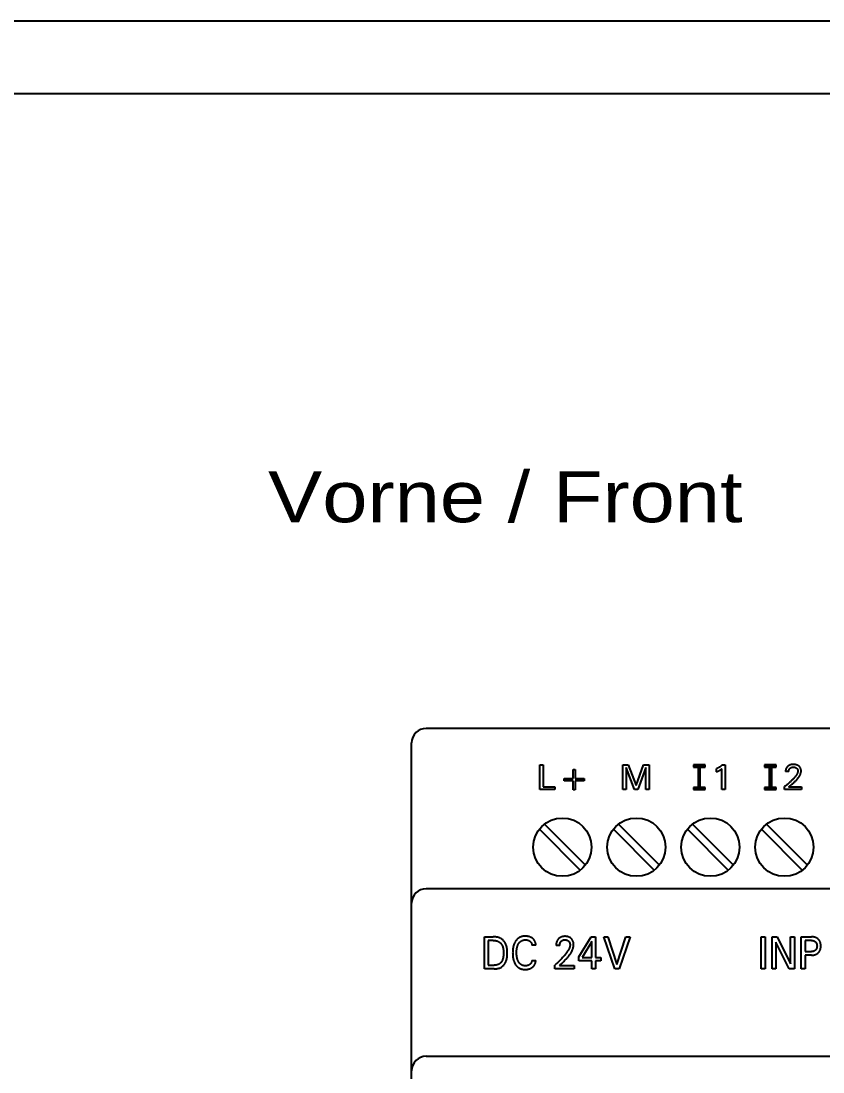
# Model space of a CAD drawing. Extents: x 0 to 420, y 0 to 297.
# Drawn here: x 106.2 to 161.3, y 224.9 to 297 of the extents above; entities that cross this region are included whole.
import ezdxf
from ezdxf.enums import TextEntityAlignment as Align

# ---------------------------------------------------------------- set-up
doc = ezdxf.new("R2010")
doc.units = 0
doc.header["$LTSCALE"] = 23.1
for name, color, linetype in [('10000_FRONT', 7, 'CONTINUOUS'), ('10300_FRONT_GERMAN_ENGLISH', 7, 'CONTINUOUS'), ('90000_FRAME', 7, 'CONTINUOUS')]:
    doc.layers.add(name, color=color, linetype=linetype)

msp = doc.modelspace()

# ---------------------------------------------------------------- linework, layer by layer
at = {"layer": '10000_FRONT', "color": 7, "linetype": 'CONTINUOUS'}
for p, q in [((203.56, 248.468), (134.06, 248.468)), ((133.06, 159.468), (133.06, 247.468)), ((141.86, 244.268), (141.86, 245.968)), ((141.86, 245.968), (142.093, 245.968)), ((142.093, 245.968), (142.093, 244.461)), ((147.56, 244.268), (147.56, 245.968)), ((147.56, 245.968), (147.937, 245.968)), ((147.937, 245.968), (148.471, 244.546)), ((148.471, 244.546), (148.988, 245.968)), ((148.988, 245.968), (149.365, 245.968)), ((149.365, 245.968), (149.365, 244.268)), ((152.4, 245.968), (152.4, 245.818)), ((153.2, 245.968), (152.4, 245.968)), ((153.2, 245.918), (152.4, 245.918)), ((153.2, 245.818), (153.2, 245.968)), ((154.311, 245.891), (154.295, 245.878)), ((154.327, 245.904), (154.311, 245.891)), ((154.342, 245.917), (154.327, 245.904)), ((154.358, 245.931), (154.342, 245.917)), ((154.373, 245.945), (154.358, 245.931)), ((154.387, 245.959), (154.373, 245.945)), ((154.387, 245.959), (154.58, 245.959)), ((154.58, 245.959), (154.58, 244.268)), ((157.28, 245.968), (157.28, 245.818)), ((158.08, 245.968), (157.28, 245.968)), ((158.08, 245.918), (157.28, 245.918)), ((158.08, 245.818), (158.08, 245.968)), ((158.904, 245.887), (158.897, 245.882)), ((158.925, 245.902), (158.904, 245.887)), ((158.946, 245.915), (158.925, 245.902)), ((158.968, 245.928), (158.946, 245.915)), ((158.991, 245.939), (158.968, 245.928)), ((159.011, 245.948), (158.991, 245.939)), ((159.032, 245.956), (159.011, 245.948)), ((159.053, 245.963), (159.032, 245.956)), ((159.074, 245.97), (159.053, 245.963)), ((159.095, 245.975), (159.074, 245.97)), ((159.117, 245.98), (159.095, 245.975)), ((159.146, 245.985), (159.117, 245.98)), ((159.175, 245.989), (159.146, 245.985)), ((159.205, 245.992), (159.175, 245.989)), ((159.234, 245.993), (159.205, 245.992)), ((159.264, 245.994), (159.234, 245.993)), ((159.293, 245.993), (159.264, 245.994)), ((159.321, 245.992), (159.293, 245.993)), ((159.35, 245.99), (159.321, 245.992)), ((159.378, 245.986), (159.35, 245.99)), ((159.407, 245.982), (159.378, 245.986)), ((159.432, 245.977), (159.407, 245.982)), ((159.457, 245.97), (159.432, 245.977)), ((159.482, 245.963), (159.457, 245.97)), ((159.507, 245.955), (159.482, 245.963)), ((159.531, 245.946), (159.507, 245.955)), ((159.553, 245.936), (159.531, 245.946)), ((159.575, 245.925), (159.553, 245.936)), ((159.596, 245.913), (159.575, 245.925)), ((159.616, 245.899), (159.596, 245.913)), ((159.636, 245.885), (159.616, 245.899)), ((159.653, 245.872), (159.636, 245.885)), ((144.154, 245.02), (144.154, 245.638)), ((144.154, 245.638), (144.299, 245.638)), ((144.299, 245.638), (144.299, 245.02)), ((147.793, 245.79), (147.793, 244.268)), ((148.353, 244.268), (147.793, 245.79)), ((149.132, 245.793), (148.587, 244.268)), ((149.132, 244.268), (149.132, 245.793)), ((153.2, 245.868), (152.4, 245.868)), ((152.4, 245.818), (153.2, 245.818)), ((152.725, 245.818), (152.725, 244.418)), ((152.775, 245.818), (152.775, 244.418)), ((152.825, 245.818), (152.825, 244.418)), ((152.875, 244.418), (152.875, 245.818)), ((153.999, 245.705), (153.98, 245.697)), ((153.98, 245.485), (153.98, 245.697)), ((153.98, 245.485), (154.001, 245.494)), ((154.018, 245.713), (153.999, 245.705)), ((154.001, 245.494), (154.022, 245.502)), ((154.036, 245.721), (154.018, 245.713)), ((154.022, 245.502), (154.043, 245.511)), ((154.055, 245.729), (154.036, 245.721)), ((154.043, 245.511), (154.064, 245.52)), ((154.073, 245.738), (154.055, 245.729)), ((154.064, 245.52), (154.085, 245.529)), ((154.091, 245.747), (154.073, 245.738)), ((154.085, 245.529), (154.1, 245.536)), ((154.109, 245.756), (154.091, 245.747)), ((154.1, 245.536), (154.115, 245.543)), ((154.127, 245.766), (154.109, 245.756)), ((154.115, 245.543), (154.13, 245.551)), ((154.145, 245.776), (154.127, 245.766)), ((154.13, 245.551), (154.145, 245.558)), ((154.162, 245.786), (154.145, 245.776)), ((154.145, 245.558), (154.16, 245.566)), ((154.16, 245.566), (154.175, 245.574)), ((154.179, 245.797), (154.162, 245.786)), ((154.175, 245.574), (154.19, 245.582)), ((154.196, 245.807), (154.179, 245.797)), ((154.19, 245.582), (154.205, 245.591)), ((154.213, 245.818), (154.196, 245.807)), ((154.205, 245.591), (154.22, 245.6)), ((154.23, 245.83), (154.213, 245.818)), ((154.22, 245.6), (154.235, 245.609)), ((154.247, 245.841), (154.23, 245.83)), ((154.235, 245.609), (154.25, 245.619)), ((154.263, 245.853), (154.247, 245.841)), ((154.25, 245.619), (154.261, 245.626)), ((154.261, 245.626), (154.271, 245.634)), ((154.279, 245.865), (154.263, 245.853)), ((154.271, 245.634), (154.282, 245.641)), ((154.295, 245.878), (154.279, 245.865)), ((154.282, 245.641), (154.293, 245.649)), ((154.293, 245.649), (154.305, 245.658)), ((154.305, 245.658), (154.316, 245.667)), ((154.316, 245.667), (154.328, 245.676)), ((154.328, 245.676), (154.34, 245.686)), ((154.34, 245.686), (154.352, 245.696)), ((154.352, 244.268), (154.352, 245.696)), ((158.08, 245.868), (157.28, 245.868)), ((157.28, 245.818), (158.08, 245.818)), ((157.605, 245.818), (157.605, 244.418)), ((157.655, 245.818), (157.655, 244.418)), ((157.705, 245.818), (157.705, 244.418)), ((157.755, 245.818), (157.755, 244.418)), ((158.731, 245.545), (158.73, 245.533)), ((158.73, 245.533), (158.73, 245.521)), ((158.73, 245.521), (158.73, 245.509)), ((158.95, 245.509), (158.73, 245.509)), ((158.732, 245.569), (158.731, 245.557)), ((158.731, 245.557), (158.731, 245.545)), ((158.734, 245.581), (158.732, 245.569)), ((158.735, 245.593), (158.734, 245.581)), ((158.737, 245.605), (158.735, 245.593)), ((158.739, 245.617), (158.737, 245.605)), ((158.742, 245.629), (158.739, 245.617)), ((158.744, 245.641), (158.742, 245.629)), ((158.747, 245.652), (158.744, 245.641)), ((158.75, 245.663), (158.747, 245.652)), ((158.753, 245.673), (158.75, 245.663)), ((158.757, 245.684), (158.753, 245.673)), ((158.76, 245.694), (158.757, 245.684)), ((158.764, 245.705), (158.76, 245.694)), ((158.768, 245.715), (158.764, 245.705)), ((158.773, 245.725), (158.768, 245.715)), ((158.777, 245.735), (158.773, 245.725)), ((158.782, 245.744), (158.777, 245.735)), ((158.787, 245.754), (158.782, 245.744)), ((158.793, 245.764), (158.787, 245.754)), ((158.799, 245.773), (158.793, 245.764)), ((158.804, 245.782), (158.799, 245.773)), ((158.811, 245.791), (158.804, 245.782)), ((158.817, 245.8), (158.811, 245.791)), ((158.824, 245.808), (158.817, 245.8)), ((158.831, 245.817), (158.824, 245.808)), ((158.838, 245.825), (158.831, 245.817)), ((158.845, 245.833), (158.838, 245.825)), ((158.852, 245.841), (158.845, 245.833)), ((158.86, 245.849), (158.852, 245.841)), ((158.868, 245.856), (158.86, 245.849)), ((158.876, 245.864), (158.868, 245.856)), ((158.884, 245.871), (158.876, 245.864)), ((158.891, 245.876), (158.884, 245.871)), ((158.897, 245.882), (158.891, 245.876)), ((158.95, 245.509), (158.951, 245.522)), ((158.951, 245.534), (158.952, 245.547)), ((158.951, 245.522), (158.951, 245.534)), ((158.952, 245.547), (158.953, 245.559)), ((158.953, 245.559), (158.955, 245.571)), ((158.955, 245.571), (158.957, 245.584)), ((158.957, 245.584), (158.96, 245.596)), ((158.96, 245.596), (158.963, 245.607)), ((158.963, 245.607), (158.966, 245.618)), ((158.966, 245.618), (158.97, 245.629)), ((158.97, 245.629), (158.974, 245.639)), ((158.974, 245.639), (158.978, 245.649)), ((158.978, 245.649), (158.983, 245.66)), ((158.983, 245.66), (158.989, 245.669)), ((158.989, 245.669), (158.994, 245.679)), ((158.994, 245.679), (159.001, 245.688)), ((159.001, 245.688), (159.007, 245.697)), ((159.007, 245.697), (159.014, 245.706)), ((159.014, 245.706), (159.021, 245.714)), ((159.021, 245.714), (159.029, 245.722)), ((159.029, 245.722), (159.037, 245.73)), ((159.037, 245.73), (159.045, 245.737)), ((159.045, 245.737), (159.053, 245.744)), ((159.053, 245.744), (159.062, 245.751)), ((159.062, 245.751), (159.071, 245.758)), ((159.071, 245.758), (159.081, 245.764)), ((159.081, 245.764), (159.09, 245.769)), ((159.09, 245.769), (159.1, 245.775)), ((159.1, 245.775), (159.11, 245.78)), ((159.11, 245.78), (159.121, 245.784)), ((159.121, 245.784), (159.132, 245.789)), ((159.132, 245.789), (159.143, 245.792)), ((159.143, 245.792), (159.154, 245.796)), ((159.154, 245.796), (159.165, 245.799)), ((159.165, 245.799), (159.176, 245.802)), ((159.176, 245.802), (159.188, 245.804)), ((159.188, 245.804), (159.201, 245.806)), ((159.201, 245.806), (159.213, 245.808)), ((159.213, 245.808), (159.226, 245.809)), ((159.226, 245.809), (159.238, 245.81)), ((159.238, 245.81), (159.251, 245.81)), ((159.251, 245.81), (159.264, 245.811)), ((159.264, 245.811), (159.278, 245.81)), ((159.278, 245.81), (159.292, 245.81)), ((159.292, 245.81), (159.307, 245.809)), ((159.307, 245.809), (159.321, 245.807)), ((159.321, 245.807), (159.335, 245.805)), ((159.335, 245.805), (159.349, 245.803)), ((159.349, 245.803), (159.36, 245.801)), ((159.36, 245.801), (159.371, 245.798)), ((159.371, 245.798), (159.382, 245.795)), ((159.382, 245.795), (159.392, 245.792)), ((159.412, 245.181), (159.384, 245.146)), ((159.392, 245.792), (159.403, 245.788)), ((159.403, 245.788), (159.413, 245.784)), ((159.428, 245.201), (159.412, 245.181)), ((159.413, 245.784), (159.423, 245.78)), ((159.423, 245.78), (159.434, 245.775)), ((159.443, 245.222), (159.428, 245.201)), ((159.434, 245.775), (159.445, 245.769)), ((159.458, 245.243), (159.443, 245.222)), ((159.445, 245.769), (159.456, 245.763)), ((159.456, 245.763), (159.466, 245.756)), ((159.472, 245.264), (159.458, 245.243)), ((159.466, 245.756), (159.476, 245.749)), ((159.486, 245.285), (159.472, 245.264)), ((159.476, 245.749), (159.485, 245.742)), ((159.485, 245.742), (159.494, 245.735)), ((159.5, 245.307), (159.486, 245.285)), ((159.494, 245.735), (159.502, 245.728)), ((159.513, 245.33), (159.5, 245.307)), ((159.502, 245.728), (159.509, 245.72)), ((159.509, 245.72), (159.517, 245.712)), ((159.525, 245.352), (159.513, 245.33)), ((159.517, 245.712), (159.524, 245.704)), ((159.524, 245.704), (159.53, 245.695)), ((159.536, 245.376), (159.525, 245.352)), ((159.53, 245.695), (159.536, 245.686)), ((159.536, 245.686), (159.542, 245.677)), ((159.542, 245.391), (159.536, 245.376)), ((159.542, 245.677), (159.547, 245.667)), ((159.549, 245.406), (159.542, 245.391)), ((159.547, 245.667), (159.552, 245.658)), ((159.554, 245.422), (159.549, 245.406)), ((159.552, 245.658), (159.556, 245.648)), ((159.56, 245.437), (159.554, 245.422)), ((159.556, 245.648), (159.56, 245.637)), ((159.56, 245.637), (159.564, 245.627)), ((159.564, 245.453), (159.56, 245.437)), ((159.564, 245.627), (159.567, 245.617)), ((159.568, 245.469), (159.564, 245.453)), ((159.567, 245.617), (159.57, 245.605)), ((159.572, 245.485), (159.568, 245.469)), ((159.57, 245.605), (159.572, 245.593)), ((159.572, 245.593), (159.574, 245.581)), ((159.574, 245.501), (159.572, 245.485)), ((159.574, 245.581), (159.576, 245.569)), ((159.576, 245.517), (159.574, 245.501)), ((159.576, 245.569), (159.577, 245.557)), ((159.577, 245.533), (159.576, 245.517)), ((159.577, 245.557), (159.577, 245.545)), ((159.577, 245.545), (159.577, 245.533)), ((159.669, 245.858), (159.653, 245.872)), ((159.663, 245.151), (159.683, 245.185)), ((159.685, 245.843), (159.669, 245.858)), ((159.683, 245.185), (159.702, 245.219)), ((159.699, 245.827), (159.685, 245.843)), ((159.713, 245.811), (159.699, 245.827)), ((159.702, 245.219), (159.714, 245.242)), ((159.726, 245.794), (159.713, 245.811)), ((159.714, 245.242), (159.726, 245.266)), ((159.737, 245.776), (159.726, 245.794)), ((159.726, 245.266), (159.737, 245.29)), ((159.748, 245.758), (159.737, 245.776)), ((159.737, 245.29), (159.747, 245.314)), ((159.747, 245.314), (159.757, 245.339)), ((159.757, 245.739), (159.748, 245.758)), ((159.766, 245.72), (159.757, 245.739)), ((159.757, 245.339), (159.765, 245.364)), ((159.765, 245.364), (159.773, 245.389)), ((159.773, 245.7), (159.766, 245.72)), ((159.78, 245.68), (159.773, 245.7)), ((159.773, 245.389), (159.78, 245.414)), ((159.785, 245.657), (159.78, 245.68)), ((159.78, 245.414), (159.786, 245.44)), ((159.79, 245.635), (159.785, 245.657)), ((159.786, 245.44), (159.791, 245.465)), ((159.794, 245.612), (159.79, 245.635)), ((159.791, 245.465), (159.794, 245.491)), ((159.796, 245.589), (159.794, 245.612)), ((159.794, 245.491), (159.796, 245.517)), ((159.797, 245.566), (159.796, 245.589)), ((159.796, 245.517), (159.797, 245.543)), ((159.797, 245.543), (159.797, 245.566)), ((142.093, 244.461), (142.895, 244.461)), ((142.895, 244.461), (142.895, 244.268)), ((143.536, 244.876), (143.536, 245.02)), ((143.536, 245.02), (144.154, 245.02)), ((144.154, 244.876), (143.536, 244.876)), ((144.154, 244.258), (144.154, 244.876)), ((144.299, 245.02), (144.917, 245.02)), ((144.299, 244.876), (144.299, 244.258)), ((144.917, 244.876), (144.299, 244.876)), ((144.917, 245.02), (144.917, 244.876)), ((158.71, 244.51), (158.66, 244.472)), ((158.66, 244.268), (158.66, 244.472)), ((158.759, 244.548), (158.71, 244.51)), ((158.807, 244.587), (158.759, 244.548)), ((158.855, 244.627), (158.807, 244.587)), ((158.901, 244.666), (158.855, 244.627)), ((158.947, 244.705), (158.901, 244.666)), ((158.937, 244.454), (158.98, 244.489)), ((158.937, 244.454), (159.832, 244.454)), ((158.992, 244.745), (158.947, 244.705)), ((158.98, 244.489), (159.023, 244.525)), ((159.037, 244.785), (158.992, 244.745)), ((159.023, 244.525), (159.067, 244.56)), ((159.08, 244.825), (159.037, 244.785)), ((159.067, 244.56), (159.155, 244.631)), ((159.123, 244.865), (159.08, 244.825)), ((159.165, 244.906), (159.123, 244.865)), ((159.155, 244.631), (159.2, 244.667)), ((159.206, 244.948), (159.165, 244.906)), ((159.2, 244.667), (159.244, 244.704)), ((159.237, 244.98), (159.206, 244.948)), ((159.267, 245.012), (159.237, 244.98)), ((159.244, 244.704), (159.288, 244.741)), ((159.297, 245.045), (159.267, 245.012)), ((159.288, 244.741), (159.331, 244.778)), ((159.327, 245.078), (159.297, 245.045)), ((159.356, 245.112), (159.327, 245.078)), ((159.331, 244.778), (159.373, 244.816)), ((159.384, 245.146), (159.356, 245.112)), ((159.373, 244.816), (159.415, 244.856)), ((159.415, 244.856), (159.443, 244.883)), ((159.443, 244.883), (159.47, 244.91)), ((159.47, 244.91), (159.497, 244.938)), ((159.497, 244.938), (159.523, 244.967)), ((159.523, 244.967), (159.548, 244.996)), ((159.548, 244.996), (159.573, 245.026)), ((159.573, 245.026), (159.597, 245.056)), ((159.597, 245.056), (159.62, 245.087)), ((159.62, 245.087), (159.642, 245.119)), ((159.642, 245.119), (159.663, 245.151)), ((159.832, 244.454), (159.832, 244.268)), ((142.895, 244.268), (141.86, 244.268)), ((144.299, 244.258), (144.154, 244.258)), ((147.793, 244.268), (147.56, 244.268)), ((148.587, 244.268), (148.353, 244.268)), ((149.365, 244.268), (149.132, 244.268)), ((152.4, 244.418), (152.4, 244.268)), ((153.2, 244.418), (152.4, 244.418)), ((152.4, 244.368), (153.2, 244.368)), ((153.2, 244.318), (152.4, 244.318)), ((152.4, 244.268), (153.2, 244.268)), ((153.2, 244.268), (153.2, 244.418)), ((154.58, 244.268), (154.352, 244.268)), ((157.28, 244.418), (157.28, 244.268)), ((158.08, 244.418), (157.28, 244.418)), ((157.28, 244.368), (158.08, 244.368)), ((158.08, 244.318), (157.28, 244.318)), ((157.28, 244.268), (158.08, 244.268)), ((158.08, 244.268), (158.08, 244.418)), ((159.832, 244.268), (158.66, 244.268)), ((144.989, 239.093), (142.185, 241.897)), ((150.069, 239.093), (147.265, 241.897)), ((155.149, 239.093), (152.345, 241.897)), ((160.229, 239.093), (157.425, 241.897)), ((141.831, 241.544), (144.635, 238.74)), ((146.911, 241.544), (149.715, 238.74)), ((151.991, 241.544), (154.795, 238.74)), ((157.071, 241.544), (159.875, 238.74)), ((203.56, 237.468), (134.06, 237.468)), ((138.06, 231.968), (138.06, 234.168)), ((138.06, 234.168), (138.666, 234.168)), ((138.322, 233.919), (138.322, 232.218)), ((138.666, 233.919), (138.322, 233.919)), ((138.701, 234.168), (138.666, 234.168)), ((138.666, 233.919), (138.693, 233.919)), ((138.693, 233.919), (138.72, 233.918)), ((138.736, 234.167), (138.701, 234.168)), ((138.72, 233.918), (138.747, 233.916)), ((138.77, 234.165), (138.736, 234.167)), ((138.747, 233.916), (138.774, 233.914)), ((138.805, 234.162), (138.77, 234.165)), ((138.774, 233.914), (138.802, 233.91)), ((138.802, 233.91), (138.829, 233.906)), ((138.84, 234.159), (138.805, 234.162)), ((138.829, 233.906), (138.855, 233.901)), ((138.875, 234.154), (138.84, 234.159)), ((138.855, 233.901), (138.882, 233.896)), ((138.909, 234.148), (138.875, 234.154)), ((138.882, 233.896), (138.908, 233.889)), ((138.908, 233.889), (138.934, 233.881)), ((138.944, 234.141), (138.909, 234.148)), ((138.934, 233.881), (138.96, 233.872)), ((138.978, 234.133), (138.944, 234.141)), ((138.96, 233.872), (138.985, 233.862)), ((139.012, 234.124), (138.978, 234.133)), ((138.985, 233.862), (139.009, 233.851)), ((139.009, 233.851), (139.033, 233.839)), ((139.045, 234.114), (139.012, 234.124)), ((139.033, 233.839), (139.056, 233.826)), ((139.077, 234.103), (139.045, 234.114)), ((139.056, 233.826), (139.078, 233.811)), ((139.11, 234.09), (139.077, 234.103)), ((139.078, 233.811), (139.099, 233.796)), ((139.099, 233.796), (139.119, 233.779)), ((139.141, 234.075), (139.11, 234.09)), ((139.119, 233.779), (139.139, 233.762)), ((139.139, 233.762), (139.158, 233.743)), ((139.172, 234.06), (139.141, 234.075)), ((139.158, 233.743), (139.176, 233.724)), ((139.202, 234.043), (139.172, 234.06)), ((139.176, 233.724), (139.193, 233.704)), ((139.193, 233.704), (139.21, 233.683)), ((139.231, 234.023), (139.202, 234.043)), ((139.21, 233.683), (139.225, 233.661)), ((139.225, 233.661), (139.24, 233.639)), ((139.26, 234.003), (139.231, 234.023)), ((139.24, 233.639), (139.254, 233.616)), ((139.288, 233.98), (139.26, 234.003)), ((139.315, 233.957), (139.288, 233.98)), ((139.341, 233.932), (139.315, 233.957)), ((139.366, 233.906), (139.341, 233.932)), ((139.389, 233.879), (139.366, 233.906)), ((139.412, 233.85), (139.389, 233.879)), ((139.433, 233.821), (139.412, 233.85)), ((139.454, 233.791), (139.433, 233.821)), ((139.473, 233.761), (139.454, 233.791)), ((139.491, 233.73), (139.473, 233.761)), ((139.507, 233.698), (139.491, 233.73)), ((139.523, 233.665), (139.507, 233.698)), ((139.538, 233.628), (139.523, 233.665)), ((139.553, 233.591), (139.538, 233.628)), ((140.086, 233.647), (140.073, 233.609)), ((140.099, 233.681), (140.086, 233.647)), ((140.113, 233.714), (140.099, 233.681)), ((140.128, 233.747), (140.113, 233.714)), ((140.144, 233.779), (140.128, 233.747)), ((140.161, 233.811), (140.144, 233.779)), ((140.179, 233.842), (140.161, 233.811)), ((140.198, 233.872), (140.179, 233.842)), ((140.216, 233.899), (140.198, 233.872)), ((140.235, 233.924), (140.216, 233.899)), ((140.255, 233.949), (140.235, 233.924)), ((140.276, 233.974), (140.255, 233.949)), ((140.298, 233.997), (140.276, 233.974)), ((140.321, 234.019), (140.298, 233.997)), ((140.345, 234.041), (140.321, 234.019)), ((140.37, 234.061), (140.345, 234.041)), ((140.361, 233.618), (140.371, 233.639)), ((140.395, 234.079), (140.37, 234.061)), ((140.371, 233.639), (140.381, 233.659)), ((140.381, 233.659), (140.392, 233.679)), ((140.392, 233.679), (140.404, 233.699)), ((140.421, 234.096), (140.395, 234.079)), ((140.404, 233.699), (140.416, 233.717)), ((140.416, 233.717), (140.427, 233.734)), ((140.447, 234.112), (140.421, 234.096)), ((140.427, 233.734), (140.44, 233.752)), ((140.44, 233.752), (140.453, 233.768)), ((140.474, 234.127), (140.447, 234.112)), ((140.453, 233.768), (140.467, 233.784)), ((140.467, 233.784), (140.481, 233.8)), ((140.502, 234.141), (140.474, 234.127)), ((140.481, 233.8), (140.496, 233.815)), ((140.496, 233.815), (140.511, 233.829)), ((140.531, 234.153), (140.502, 234.141)), ((140.511, 233.829), (140.528, 233.843)), ((140.528, 233.843), (140.543, 233.855)), ((140.559, 234.164), (140.531, 234.153)), ((140.543, 233.855), (140.56, 233.867)), ((140.589, 234.174), (140.559, 234.164)), ((140.56, 233.867), (140.577, 233.878)), ((140.577, 233.878), (140.594, 233.888)), ((140.617, 234.183), (140.589, 234.174)), ((140.594, 233.888), (140.612, 233.898)), ((140.612, 233.898), (140.63, 233.907)), ((140.646, 234.19), (140.617, 234.183)), ((140.63, 233.907), (140.648, 233.915)), ((140.675, 234.196), (140.646, 234.19)), ((140.648, 233.915), (140.667, 233.922)), ((140.667, 233.922), (140.686, 233.929)), ((140.705, 234.201), (140.675, 234.196)), ((140.686, 233.929), (140.707, 233.936)), ((140.734, 234.205), (140.705, 234.201)), ((140.707, 233.936), (140.728, 233.941)), ((140.728, 233.941), (140.75, 233.946)), ((140.764, 234.208), (140.734, 234.205)), ((140.75, 233.946), (140.771, 233.95)), ((140.794, 234.21), (140.764, 234.208)), ((140.771, 233.95), (140.793, 233.953)), ((140.793, 233.953), (140.815, 233.955)), ((140.823, 234.212), (140.794, 234.21)), ((140.815, 233.955), (140.837, 233.957)), ((140.853, 234.212), (140.823, 234.212)), ((140.837, 233.957), (140.858, 233.958)), ((140.891, 234.212), (140.853, 234.212)), ((140.858, 233.958), (140.88, 233.958)), ((140.88, 233.958), (140.902, 233.958)), ((140.929, 234.21), (140.891, 234.212)), ((140.902, 233.958), (140.925, 233.956)), ((140.925, 233.956), (140.947, 233.955)), ((140.966, 234.207), (140.929, 234.21)), ((140.947, 233.955), (140.969, 233.952)), ((141.004, 234.202), (140.966, 234.207)), ((140.969, 233.952), (140.991, 233.949)), ((140.991, 233.949), (141.011, 233.945)), ((141.041, 234.197), (141.004, 234.202)), ((141.011, 233.945), (141.03, 233.94)), ((141.03, 233.94), (141.05, 233.934)), ((141.069, 234.191), (141.041, 234.197)), ((141.05, 233.934), (141.069, 233.928)), ((141.097, 234.185), (141.069, 234.191)), ((141.069, 233.928), (141.088, 233.921)), ((141.088, 233.921), (141.106, 233.913)), ((141.124, 234.178), (141.097, 234.185)), ((141.106, 233.913), (141.123, 233.904)), ((141.123, 233.904), (141.141, 233.895)), ((141.152, 234.17), (141.124, 234.178)), ((141.141, 233.895), (141.157, 233.885)), ((141.179, 234.161), (141.152, 234.17)), ((141.157, 233.885), (141.173, 233.874)), ((141.173, 233.874), (141.186, 233.864)), ((141.206, 234.15), (141.179, 234.161)), ((141.186, 233.864), (141.198, 233.854)), ((141.198, 233.854), (141.21, 233.844)), ((141.231, 234.14), (141.206, 234.15)), ((141.21, 233.844), (141.222, 233.833)), ((141.222, 233.833), (141.232, 233.822)), ((141.255, 234.128), (141.231, 234.14)), ((141.232, 233.822), (141.243, 233.81)), ((141.243, 233.81), (141.252, 233.797)), ((141.252, 233.797), (141.261, 233.785)), ((141.279, 234.116), (141.255, 234.128)), ((141.261, 233.785), (141.269, 233.772)), ((141.269, 233.772), (141.277, 233.758)), ((141.277, 233.758), (141.283, 233.744)), ((141.303, 234.103), (141.279, 234.116)), ((141.283, 233.744), (141.29, 233.73)), ((141.29, 233.73), (141.295, 233.716)), ((141.295, 233.716), (141.3, 233.701)), ((141.3, 233.701), (141.304, 233.685)), ((141.326, 234.089), (141.303, 234.103)), ((141.304, 233.685), (141.308, 233.669)), ((141.308, 233.669), (141.311, 233.652)), ((141.311, 233.652), (141.313, 233.635)), ((141.313, 233.635), (141.315, 233.619)), ((141.348, 234.073), (141.326, 234.089)), ((141.369, 234.058), (141.348, 234.073)), ((141.39, 234.041), (141.369, 234.058)), ((141.41, 234.024), (141.39, 234.041)), ((141.429, 234.005), (141.41, 234.024)), ((141.446, 233.986), (141.429, 234.005)), ((141.463, 233.966), (141.446, 233.986)), ((141.479, 233.945), (141.463, 233.966)), ((141.494, 233.924), (141.479, 233.945)), ((141.507, 233.901), (141.494, 233.924)), ((141.52, 233.879), (141.507, 233.901)), ((141.531, 233.855), (141.52, 233.879)), ((141.541, 233.831), (141.531, 233.855)), ((141.55, 233.807), (141.541, 233.831)), ((141.558, 233.782), (141.55, 233.807)), ((141.566, 233.755), (141.558, 233.782)), ((141.572, 233.727), (141.566, 233.755)), ((141.577, 233.699), (141.572, 233.727)), ((141.581, 233.67), (141.577, 233.699)), ((141.583, 233.642), (141.581, 233.67)), ((141.584, 233.614), (141.583, 233.642)), ((142.984, 233.642), (142.983, 233.625)), ((142.985, 233.659), (142.984, 233.642)), ((142.987, 233.676), (142.985, 233.659)), ((142.989, 233.692), (142.987, 233.676)), ((142.991, 233.709), (142.989, 233.692)), ((142.994, 233.726), (142.991, 233.709)), ((142.997, 233.743), (142.994, 233.726)), ((143.001, 233.759), (142.997, 233.743)), ((143.004, 233.773), (143.001, 233.759)), ((143.007, 233.786), (143.004, 233.773)), ((143.011, 233.8), (143.007, 233.786)), ((143.015, 233.813), (143.011, 233.8)), ((143.02, 233.826), (143.015, 233.813)), ((143.024, 233.839), (143.02, 233.826)), ((143.029, 233.852), (143.024, 233.839)), ((143.035, 233.865), (143.029, 233.852)), ((143.04, 233.878), (143.035, 233.865)), ((143.046, 233.891), (143.04, 233.878)), ((143.052, 233.903), (143.046, 233.891)), ((143.059, 233.915), (143.052, 233.903)), ((143.066, 233.928), (143.059, 233.915)), ((143.073, 233.94), (143.066, 233.928)), ((143.081, 233.953), (143.073, 233.94)), ((143.089, 233.965), (143.081, 233.953)), ((143.098, 233.976), (143.089, 233.965)), ((143.107, 233.988), (143.098, 233.976)), ((143.116, 233.999), (143.107, 233.988)), ((143.125, 234.01), (143.116, 233.999)), ((143.135, 234.021), (143.125, 234.01)), ((143.145, 234.032), (143.135, 234.021)), ((143.155, 234.042), (143.145, 234.032)), ((143.166, 234.052), (143.155, 234.042)), ((143.177, 234.062), (143.166, 234.052)), ((143.2, 234.081), (143.177, 234.062)), ((143.224, 234.099), (143.2, 234.081)), ((143.249, 234.116), (143.224, 234.099)), ((143.231, 233.622), (143.233, 233.639)), ((143.233, 233.639), (143.235, 233.655)), ((143.235, 233.655), (143.237, 233.671)), ((143.237, 233.671), (143.24, 233.686)), ((143.24, 233.686), (143.244, 233.701)), ((143.244, 233.701), (143.247, 233.714)), ((143.247, 233.714), (143.251, 233.728)), ((143.275, 234.13), (143.249, 234.116)), ((143.251, 233.728), (143.256, 233.742)), ((143.256, 233.742), (143.261, 233.755)), ((143.261, 233.755), (143.267, 233.769)), ((143.267, 233.769), (143.273, 233.782)), ((143.273, 233.782), (143.279, 233.794)), ((143.298, 234.142), (143.275, 234.13)), ((143.279, 233.794), (143.286, 233.805)), ((143.286, 233.805), (143.293, 233.817)), ((143.293, 233.817), (143.301, 233.828)), ((143.321, 234.152), (143.298, 234.142)), ((143.301, 233.828), (143.309, 233.839)), ((143.309, 233.839), (143.318, 233.85)), ((143.318, 233.85), (143.327, 233.86)), ((143.344, 234.162), (143.321, 234.152)), ((143.327, 233.86), (143.336, 233.869)), ((143.336, 233.869), (143.345, 233.878)), ((143.368, 234.17), (143.344, 234.162)), ((143.345, 233.878), (143.355, 233.887)), ((143.355, 233.887), (143.366, 233.895)), ((143.366, 233.895), (143.376, 233.903)), ((143.393, 234.177), (143.368, 234.17)), ((143.376, 233.903), (143.387, 233.911)), ((143.387, 233.911), (143.398, 233.918)), ((143.417, 234.183), (143.393, 234.177)), ((143.398, 233.918), (143.41, 233.924)), ((143.41, 233.924), (143.421, 233.93)), ((143.444, 234.189), (143.417, 234.183)), ((143.421, 233.93), (143.433, 233.936)), ((143.433, 233.936), (143.446, 233.941)), ((143.472, 234.194), (143.444, 234.189)), ((143.446, 233.941), (143.458, 233.945)), ((143.458, 233.945), (143.471, 233.949)), ((143.471, 233.949), (143.483, 233.953)), ((143.499, 234.197), (143.472, 234.194)), ((143.483, 233.953), (143.497, 233.956)), ((143.497, 233.956), (143.511, 233.958)), ((143.527, 234.199), (143.499, 234.197)), ((143.511, 233.958), (143.525, 233.961)), ((143.525, 233.961), (143.54, 233.962)), ((143.555, 234.201), (143.527, 234.199)), ((143.54, 233.962), (143.554, 233.963)), ((143.554, 233.963), (143.568, 233.964)), ((143.582, 234.201), (143.555, 234.201)), ((143.568, 233.964), (143.582, 233.964)), ((143.615, 234.201), (143.582, 234.201)), ((143.582, 233.964), (143.596, 233.964)), ((143.596, 233.964), (143.61, 233.963)), ((143.61, 233.963), (143.624, 233.963)), ((143.647, 234.199), (143.615, 234.201)), ((143.624, 233.963), (143.638, 233.961)), ((143.638, 233.961), (143.652, 233.959)), ((143.679, 234.196), (143.647, 234.199)), ((143.652, 233.959), (143.665, 233.957)), ((143.665, 233.957), (143.679, 233.954)), ((143.712, 234.191), (143.679, 234.196)), ((143.679, 233.954), (143.691, 233.951)), ((143.691, 233.951), (143.703, 233.948)), ((143.703, 233.948), (143.715, 233.944)), ((143.743, 234.186), (143.712, 234.191)), ((143.715, 233.944), (143.727, 233.94)), ((143.727, 233.94), (143.739, 233.935)), ((143.739, 233.935), (143.751, 233.93)), ((143.772, 234.179), (143.743, 234.186)), ((143.751, 233.93), (143.762, 233.925)), ((143.762, 233.925), (143.773, 233.919)), ((143.801, 234.171), (143.772, 234.179)), ((143.773, 233.919), (143.783, 233.913)), ((143.783, 233.913), (143.794, 233.906)), ((143.794, 233.906), (143.804, 233.899)), ((143.829, 234.162), (143.801, 234.171)), ((143.804, 233.899), (143.813, 233.891)), ((143.813, 233.891), (143.823, 233.884)), ((143.823, 233.884), (143.832, 233.875)), ((143.856, 234.151), (143.829, 234.162)), ((143.832, 233.875), (143.841, 233.866)), ((143.841, 233.866), (143.851, 233.856)), ((143.851, 233.856), (143.859, 233.846)), ((143.883, 234.139), (143.856, 234.151)), ((143.859, 233.846), (143.867, 233.836)), ((143.867, 233.836), (143.875, 233.825)), ((143.875, 233.825), (143.882, 233.814)), ((143.882, 233.814), (143.889, 233.803)), ((143.908, 234.126), (143.883, 234.139)), ((143.889, 233.803), (143.895, 233.792)), ((143.895, 233.792), (143.9, 233.782)), ((143.9, 233.782), (143.905, 233.771)), ((143.905, 233.771), (143.91, 233.759)), ((143.933, 234.111), (143.908, 234.126)), ((143.91, 233.759), (143.914, 233.748)), ((143.914, 233.748), (143.917, 233.736)), ((143.917, 233.736), (143.921, 233.725)), ((143.921, 233.725), (143.924, 233.713)), ((143.924, 233.713), (143.927, 233.698)), ((143.927, 233.698), (143.93, 233.683)), ((143.93, 233.683), (143.932, 233.667)), ((143.932, 233.667), (143.934, 233.652)), ((143.957, 234.096), (143.933, 234.111)), ((143.934, 233.652), (143.935, 233.636)), ((143.935, 233.636), (143.935, 233.621)), ((143.98, 234.079), (143.957, 234.096)), ((144.002, 234.061), (143.98, 234.079)), ((144.021, 234.043), (144.002, 234.061)), ((144.039, 234.025), (144.021, 234.043)), ((144.057, 234.005), (144.039, 234.025)), ((144.073, 233.985), (144.057, 234.005)), ((144.088, 233.964), (144.073, 233.985)), ((144.103, 233.942), (144.088, 233.964)), ((144.116, 233.919), (144.103, 233.942)), ((144.128, 233.895), (144.116, 233.919)), ((144.138, 233.871), (144.128, 233.895)), ((144.148, 233.846), (144.138, 233.871)), ((144.156, 233.82), (144.148, 233.846)), ((144.163, 233.795), (144.156, 233.82)), ((144.17, 233.766), (144.163, 233.795)), ((144.175, 233.736), (144.17, 233.766)), ((144.179, 233.707), (144.175, 233.736)), ((144.182, 233.677), (144.179, 233.707)), ((144.183, 233.648), (144.182, 233.677)), ((144.183, 233.618), (144.183, 233.648)), ((144.545, 232.784), (145.389, 234.168)), ((145.435, 233.855), (144.769, 232.759)), ((145.389, 234.168), (145.692, 234.168)), ((145.435, 232.759), (145.435, 233.855)), ((145.692, 234.168), (145.692, 232.759)), ((147.006, 231.968), (146.247, 234.168)), ((146.247, 234.168), (146.53, 234.168)), ((146.53, 234.168), (147.157, 232.257)), ((147.157, 232.257), (147.775, 234.168)), ((148.059, 234.168), (147.299, 231.968)), ((147.775, 234.168), (148.059, 234.168)), ((157.06, 231.968), (157.06, 234.168)), ((157.06, 234.168), (157.322, 234.168)), ((157.322, 234.168), (157.322, 231.968)), ((157.802, 231.968), (157.802, 234.168)), ((157.802, 234.168), (158.143, 234.168)), ((158.063, 233.793), (158.063, 231.968)), ((158.986, 231.968), (158.063, 233.793)), ((158.143, 234.168), (159.077, 232.324)), ((159.077, 232.324), (159.077, 234.168)), ((159.077, 234.168), (159.338, 234.168)), ((159.338, 234.168), (159.338, 231.968)), ((159.807, 231.968), (159.807, 234.168)), ((159.807, 234.168), (160.503, 234.168)), ((160.069, 233.919), (160.069, 233.152)), ((160.503, 233.919), (160.069, 233.919)), ((160.528, 234.168), (160.503, 234.168)), ((160.503, 233.919), (160.518, 233.919)), ((160.518, 233.919), (160.534, 233.918)), ((160.554, 234.167), (160.528, 234.168)), ((160.534, 233.918), (160.549, 233.917)), ((160.549, 233.917), (160.564, 233.916)), ((160.579, 234.166), (160.554, 234.167)), ((160.564, 233.916), (160.579, 233.914)), ((160.604, 234.163), (160.579, 234.166)), ((160.579, 233.914), (160.595, 233.912)), ((160.595, 233.912), (160.61, 233.909)), ((160.629, 234.16), (160.604, 234.163)), ((160.61, 233.909), (160.623, 233.906)), ((160.623, 233.906), (160.636, 233.903)), ((160.654, 234.157), (160.629, 234.16)), ((160.636, 233.903), (160.65, 233.899)), ((160.65, 233.899), (160.663, 233.895)), ((160.679, 234.152), (160.654, 234.157)), ((160.663, 233.895), (160.675, 233.89)), ((160.675, 233.89), (160.688, 233.885)), ((160.702, 234.147), (160.679, 234.152)), ((160.688, 233.885), (160.701, 233.879)), ((160.701, 233.879), (160.712, 233.874)), ((160.724, 234.142), (160.702, 234.147)), ((160.712, 233.874), (160.723, 233.868)), ((160.723, 233.868), (160.734, 233.861)), ((160.746, 234.136), (160.724, 234.142)), ((160.734, 233.861), (160.745, 233.854)), ((160.745, 233.854), (160.756, 233.846)), ((160.767, 234.129), (160.746, 234.136)), ((160.756, 233.846), (160.766, 233.838)), ((160.766, 233.838), (160.776, 233.83)), ((160.789, 234.121), (160.767, 234.129)), ((160.776, 233.83), (160.786, 233.82)), ((160.786, 233.82), (160.796, 233.81)), ((160.81, 234.113), (160.789, 234.121)), ((160.796, 233.81), (160.805, 233.8)), ((160.805, 233.8), (160.814, 233.789)), ((160.831, 234.103), (160.81, 234.113)), ((160.814, 233.789), (160.823, 233.777)), ((160.823, 233.777), (160.831, 233.765)), ((160.85, 234.094), (160.831, 234.103)), ((160.831, 233.765), (160.838, 233.753)), ((160.838, 233.753), (160.844, 233.742)), ((160.844, 233.742), (160.85, 233.73)), ((160.869, 234.084), (160.85, 234.094)), ((160.85, 233.73), (160.856, 233.718)), ((160.856, 233.718), (160.86, 233.706)), ((160.86, 233.706), (160.865, 233.694)), ((160.865, 233.694), (160.869, 233.681)), ((160.888, 234.073), (160.869, 234.084)), ((160.869, 233.681), (160.872, 233.669)), ((160.872, 233.669), (160.876, 233.656)), ((160.876, 233.656), (160.879, 233.642)), ((160.879, 233.642), (160.881, 233.627)), ((160.881, 233.627), (160.884, 233.612)), ((160.906, 234.061), (160.888, 234.073)), ((160.923, 234.049), (160.906, 234.061)), ((160.941, 234.036), (160.923, 234.049)), ((160.957, 234.022), (160.941, 234.036)), ((160.973, 234.008), (160.957, 234.022)), ((160.988, 233.994), (160.973, 234.008)), ((161.002, 233.979), (160.988, 233.994)), ((161.016, 233.963), (161.002, 233.979)), ((161.029, 233.947), (161.016, 233.963)), ((161.041, 233.93), (161.029, 233.947)), ((161.053, 233.913), (161.041, 233.93)), ((161.064, 233.896), (161.053, 233.913)), ((161.075, 233.877), (161.064, 233.896)), ((161.085, 233.858), (161.075, 233.877)), ((161.094, 233.838), (161.085, 233.858)), ((161.102, 233.818), (161.094, 233.838)), ((161.11, 233.798), (161.102, 233.818)), ((161.117, 233.777), (161.11, 233.798)), ((161.123, 233.757), (161.117, 233.777)), ((161.129, 233.736), (161.123, 233.757)), ((161.134, 233.712), (161.129, 233.736)), ((161.138, 233.688), (161.134, 233.712)), ((161.142, 233.664), (161.138, 233.688)), ((161.145, 233.639), (161.142, 233.664)), ((161.147, 233.615), (161.145, 233.639)), ((139.254, 233.616), (139.267, 233.593)), ((139.267, 233.593), (139.279, 233.569)), ((139.279, 233.569), (139.29, 233.545)), ((139.29, 233.545), (139.302, 233.516)), ((139.302, 233.516), (139.313, 233.486)), ((139.313, 233.486), (139.323, 233.456)), ((139.323, 233.456), (139.331, 233.426)), ((139.331, 233.426), (139.339, 233.395)), ((139.339, 233.395), (139.345, 233.364)), ((139.345, 233.364), (139.351, 233.332)), ((139.351, 233.332), (139.355, 233.301)), ((139.355, 233.301), (139.359, 233.269)), ((139.361, 232.907), (139.358, 232.864)), ((139.359, 233.269), (139.362, 233.238)), ((139.364, 232.95), (139.361, 232.907)), ((139.362, 233.238), (139.364, 233.206)), ((139.364, 233.206), (139.366, 233.174)), ((139.366, 232.993), (139.364, 232.95)), ((139.366, 233.174), (139.367, 233.142)), ((139.367, 233.035), (139.366, 232.993)), ((139.367, 233.142), (139.368, 233.11)), ((139.368, 233.079), (139.367, 233.035)), ((139.368, 233.11), (139.368, 233.079)), ((139.565, 233.553), (139.553, 233.591)), ((139.577, 233.515), (139.565, 233.553)), ((139.587, 233.476), (139.577, 233.515)), ((139.595, 233.438), (139.587, 233.476)), ((139.603, 233.398), (139.595, 233.438)), ((139.609, 233.359), (139.603, 233.398)), ((139.615, 233.319), (139.609, 233.359)), ((139.619, 233.279), (139.615, 233.319)), ((139.623, 233.239), (139.619, 233.279)), ((139.625, 233.199), (139.623, 233.239)), ((139.627, 233.158), (139.625, 233.199)), ((139.625, 232.873), (139.627, 232.914)), ((139.629, 233.118), (139.627, 233.158)), ((139.627, 232.914), (139.628, 232.955)), ((139.628, 232.955), (139.629, 232.996)), ((139.629, 233.077), (139.629, 233.118)), ((139.63, 233.036), (139.629, 233.077)), ((139.629, 232.996), (139.63, 233.036)), ((139.998, 233.104), (139.997, 233.058)), ((139.997, 233.058), (139.998, 233.013)), ((139.999, 233.149), (139.998, 233.104)), ((139.998, 233.013), (139.999, 232.968)), ((140.001, 233.195), (139.999, 233.149)), ((139.999, 232.968), (140.001, 232.923)), ((140.004, 233.24), (140.001, 233.195)), ((140.001, 232.923), (140.004, 232.878)), ((140.008, 233.286), (140.004, 233.24)), ((140.013, 233.331), (140.008, 233.286)), ((140.019, 233.376), (140.013, 233.331)), ((140.026, 233.415), (140.019, 233.376)), ((140.033, 233.455), (140.026, 233.415)), ((140.042, 233.494), (140.033, 233.455)), ((140.051, 233.533), (140.042, 233.494)), ((140.062, 233.571), (140.051, 233.533)), ((140.073, 233.609), (140.062, 233.571)), ((140.266, 233.132), (140.267, 233.17)), ((140.266, 233.094), (140.266, 233.132)), ((140.266, 233.053), (140.266, 233.094)), ((140.267, 233.013), (140.266, 233.053)), ((140.267, 233.17), (140.269, 233.208)), ((140.269, 232.972), (140.267, 233.013)), ((140.269, 233.208), (140.272, 233.246)), ((140.272, 232.931), (140.269, 232.972)), ((140.272, 233.246), (140.275, 233.283)), ((140.275, 232.891), (140.272, 232.931)), ((140.275, 233.283), (140.278, 233.307)), ((140.278, 233.307), (140.281, 233.33)), ((140.281, 233.33), (140.286, 233.36)), ((140.286, 233.36), (140.291, 233.389)), ((140.291, 233.389), (140.296, 233.418)), ((140.296, 233.418), (140.303, 233.447)), ((140.303, 233.447), (140.31, 233.475)), ((140.31, 233.475), (140.318, 233.504)), ((140.318, 233.504), (140.327, 233.532)), ((140.327, 233.532), (140.335, 233.554)), ((140.335, 233.554), (140.343, 233.575)), ((140.343, 233.575), (140.352, 233.597)), ((140.352, 233.597), (140.361, 233.618)), ((141.315, 233.619), (141.316, 233.602)), ((141.316, 233.602), (141.316, 233.585)), ((141.584, 233.585), (141.316, 233.585)), ((141.584, 233.585), (141.584, 233.614)), ((142.982, 233.591), (142.981, 233.574)), ((143.23, 233.574), (142.981, 233.574)), ((142.983, 233.625), (142.982, 233.608)), ((142.982, 233.608), (142.982, 233.591)), ((143.23, 233.606), (143.231, 233.622)), ((143.23, 233.59), (143.23, 233.606)), ((143.23, 233.574), (143.23, 233.59)), ((143.587, 232.931), (143.552, 232.889)), ((143.621, 232.974), (143.587, 232.931)), ((143.654, 233.017), (143.621, 232.974)), ((143.687, 233.06), (143.654, 233.017)), ((143.718, 233.104), (143.687, 233.06)), ((143.749, 233.149), (143.718, 233.104)), ((143.767, 233.176), (143.749, 233.149)), ((143.785, 233.203), (143.767, 233.176)), ((143.801, 233.23), (143.785, 233.203)), ((143.818, 233.257), (143.801, 233.23)), ((143.834, 233.285), (143.818, 233.257)), ((143.849, 233.314), (143.834, 233.285)), ((143.863, 233.343), (143.849, 233.314)), ((143.876, 233.372), (143.863, 233.343)), ((143.875, 232.875), (143.904, 232.913)), ((143.889, 233.401), (143.876, 233.372)), ((143.897, 233.423), (143.889, 233.401)), ((143.905, 233.446), (143.897, 233.423)), ((143.904, 232.913), (143.932, 232.952)), ((143.912, 233.468), (143.905, 233.446)), ((143.918, 233.49), (143.912, 233.468)), ((143.924, 233.513), (143.918, 233.49)), ((143.928, 233.536), (143.924, 233.513)), ((143.932, 233.559), (143.928, 233.536)), ((143.934, 233.582), (143.932, 233.559)), ((143.932, 232.952), (143.958, 232.991)), ((143.935, 233.606), (143.934, 233.582)), ((143.935, 233.621), (143.935, 233.606)), ((143.958, 232.991), (143.984, 233.031)), ((143.984, 233.031), (144.009, 233.072)), ((144.009, 233.072), (144.032, 233.113)), ((144.032, 233.113), (144.055, 233.155)), ((144.055, 233.155), (144.076, 233.198)), ((144.076, 233.198), (144.091, 233.231)), ((144.091, 233.231), (144.105, 233.265)), ((144.105, 233.265), (144.118, 233.299)), ((144.118, 233.299), (144.131, 233.333)), ((144.131, 233.333), (144.142, 233.368)), ((144.142, 233.368), (144.152, 233.403)), ((144.152, 233.403), (144.161, 233.439)), ((144.161, 233.439), (144.168, 233.474)), ((144.168, 233.474), (144.174, 233.51)), ((144.174, 233.51), (144.179, 233.546)), ((144.179, 233.546), (144.182, 233.582)), ((144.182, 233.582), (144.183, 233.618)), ((160.069, 233.152), (160.503, 233.152)), ((160.518, 233.152), (160.503, 233.152)), ((160.534, 233.153), (160.518, 233.152)), ((160.549, 233.154), (160.534, 233.153)), ((160.565, 233.155), (160.549, 233.154)), ((160.554, 232.904), (160.58, 232.905)), ((160.58, 233.157), (160.565, 233.155)), ((160.595, 233.159), (160.58, 233.157)), ((160.58, 232.905), (160.605, 232.908)), ((160.611, 233.162), (160.595, 233.159)), ((160.605, 232.908), (160.631, 232.911)), ((160.624, 233.165), (160.611, 233.162)), ((160.637, 233.168), (160.624, 233.165)), ((160.631, 232.911), (160.656, 232.914)), ((160.651, 233.172), (160.637, 233.168)), ((160.664, 233.177), (160.651, 233.172)), ((160.656, 232.914), (160.681, 232.919)), ((160.677, 233.182), (160.664, 233.177)), ((160.689, 233.187), (160.677, 233.182)), ((160.681, 232.919), (160.704, 232.924)), ((160.702, 233.193), (160.689, 233.187)), ((160.713, 233.199), (160.702, 233.193)), ((160.704, 232.924), (160.726, 232.93)), ((160.725, 233.205), (160.713, 233.199)), ((160.736, 233.212), (160.725, 233.205)), ((160.726, 232.93), (160.748, 232.936)), ((160.747, 233.219), (160.736, 233.212)), ((160.757, 233.227), (160.747, 233.219)), ((160.748, 232.936), (160.77, 232.943)), ((160.767, 233.235), (160.757, 233.227)), ((160.777, 233.244), (160.767, 233.235)), ((160.77, 232.943), (160.792, 232.951)), ((160.787, 233.254), (160.777, 233.244)), ((160.797, 233.264), (160.787, 233.254)), ((160.792, 232.951), (160.813, 232.96)), ((160.806, 233.275), (160.797, 233.264)), ((160.815, 233.286), (160.806, 233.275)), ((160.813, 232.96), (160.834, 232.97)), ((160.824, 233.297), (160.815, 233.286)), ((160.831, 233.309), (160.824, 233.297)), ((160.839, 233.322), (160.831, 233.309)), ((160.834, 232.97), (160.853, 232.979)), ((160.845, 233.333), (160.839, 233.322)), ((160.851, 233.345), (160.845, 233.333)), ((160.856, 233.357), (160.851, 233.345)), ((160.853, 232.979), (160.872, 232.99)), ((160.861, 233.369), (160.856, 233.357)), ((160.865, 233.382), (160.861, 233.369)), ((160.869, 233.394), (160.865, 233.382)), ((160.873, 233.407), (160.869, 233.394)), ((160.872, 232.99), (160.891, 233.001)), ((160.876, 233.42), (160.873, 233.407)), ((160.879, 233.437), (160.876, 233.42)), ((160.882, 233.453), (160.879, 233.437)), ((160.884, 233.47), (160.882, 233.453)), ((160.884, 233.612), (160.885, 233.598)), ((160.886, 233.487), (160.884, 233.47)), ((160.885, 233.598), (160.887, 233.583)), ((160.887, 233.504), (160.886, 233.487)), ((160.887, 233.583), (160.887, 233.568)), ((160.887, 233.568), (160.888, 233.553)), ((160.888, 233.521), (160.887, 233.504)), ((160.888, 233.553), (160.888, 233.539)), ((160.888, 233.539), (160.888, 233.521)), ((160.891, 233.001), (160.909, 233.013)), ((160.909, 233.013), (160.926, 233.026)), ((160.926, 233.026), (160.943, 233.04)), ((160.943, 233.04), (160.96, 233.054)), ((160.96, 233.054), (160.977, 233.07)), ((160.977, 233.07), (160.994, 233.087)), ((160.994, 233.087), (161.01, 233.105)), ((161.01, 233.105), (161.025, 233.123)), ((161.025, 233.123), (161.04, 233.142)), ((161.04, 233.142), (161.053, 233.162)), ((161.053, 233.162), (161.066, 233.182)), ((161.066, 233.182), (161.076, 233.201)), ((161.076, 233.201), (161.086, 233.221)), ((161.086, 233.221), (161.095, 233.241)), ((161.095, 233.241), (161.103, 233.261)), ((161.103, 233.261), (161.111, 233.282)), ((161.111, 233.282), (161.117, 233.302)), ((161.117, 233.302), (161.123, 233.323)), ((161.123, 233.323), (161.129, 233.345)), ((161.129, 233.345), (161.134, 233.369)), ((161.134, 233.369), (161.139, 233.393)), ((161.139, 233.393), (161.142, 233.418)), ((161.142, 233.418), (161.145, 233.442)), ((161.145, 233.442), (161.147, 233.467)), ((161.149, 233.591), (161.147, 233.615)), ((161.147, 233.467), (161.149, 233.492)), ((161.15, 233.566), (161.149, 233.591)), ((161.149, 233.492), (161.15, 233.517)), ((161.15, 233.542), (161.15, 233.566)), ((161.15, 233.517), (161.15, 233.542)), ((138.322, 232.218), (138.719, 232.218)), ((138.746, 232.218), (138.719, 232.218)), ((138.774, 232.219), (138.746, 232.218)), ((138.801, 232.221), (138.774, 232.219)), ((138.828, 232.224), (138.801, 232.221)), ((138.854, 232.227), (138.828, 232.224)), ((138.881, 232.232), (138.854, 232.227)), ((138.908, 232.237), (138.881, 232.232)), ((138.934, 232.244), (138.908, 232.237)), ((138.957, 232.25), (138.934, 232.244)), ((138.979, 232.258), (138.957, 232.25)), ((139.001, 232.266), (138.979, 232.258)), ((139.023, 232.276), (139.001, 232.266)), ((139.044, 232.286), (139.023, 232.276)), ((139.065, 232.297), (139.044, 232.286)), ((139.085, 232.309), (139.065, 232.297)), ((139.105, 232.322), (139.085, 232.309)), ((139.125, 232.337), (139.105, 232.322)), ((139.145, 232.354), (139.125, 232.337)), ((139.164, 232.372), (139.145, 232.354)), ((139.183, 232.39), (139.164, 232.372)), ((139.2, 232.41), (139.183, 232.39)), ((139.216, 232.431), (139.2, 232.41)), ((139.231, 232.452), (139.216, 232.431)), ((139.244, 232.473), (139.231, 232.452)), ((139.257, 232.495), (139.244, 232.473)), ((139.269, 232.518), (139.257, 232.495)), ((139.28, 232.541), (139.269, 232.518)), ((139.289, 232.565), (139.28, 232.541)), ((139.299, 232.589), (139.289, 232.565)), ((139.307, 232.613), (139.299, 232.589)), ((139.317, 232.647), (139.307, 232.613)), ((139.327, 232.682), (139.317, 232.647)), ((139.335, 232.716), (139.327, 232.682)), ((139.332, 232.168), (139.356, 232.192)), ((139.342, 232.751), (139.335, 232.716)), ((139.348, 232.787), (139.342, 232.751)), ((139.353, 232.822), (139.348, 232.787)), ((139.358, 232.864), (139.353, 232.822)), ((139.356, 232.192), (139.38, 232.216)), ((139.38, 232.216), (139.402, 232.242)), ((139.402, 232.242), (139.424, 232.268)), ((139.424, 232.268), (139.444, 232.296)), ((139.444, 232.296), (139.463, 232.324)), ((139.463, 232.324), (139.481, 232.353)), ((139.481, 232.353), (139.498, 232.382)), ((139.498, 232.382), (139.514, 232.413)), ((139.514, 232.413), (139.528, 232.443)), ((139.528, 232.443), (139.544, 232.48)), ((139.544, 232.48), (139.558, 232.518)), ((139.558, 232.518), (139.571, 232.556)), ((139.571, 232.556), (139.582, 232.595)), ((139.582, 232.595), (139.592, 232.633)), ((139.592, 232.633), (139.6, 232.673)), ((139.6, 232.673), (139.607, 232.712)), ((139.607, 232.712), (139.613, 232.752)), ((139.613, 232.752), (139.618, 232.792)), ((139.618, 232.792), (139.622, 232.833)), ((139.622, 232.833), (139.625, 232.873)), ((140.004, 232.878), (140.008, 232.833)), ((140.008, 232.833), (140.013, 232.788)), ((140.013, 232.788), (140.02, 232.743)), ((140.02, 232.743), (140.026, 232.704)), ((140.026, 232.704), (140.034, 232.665)), ((140.034, 232.665), (140.042, 232.626)), ((140.042, 232.626), (140.052, 232.588)), ((140.052, 232.588), (140.062, 232.549)), ((140.062, 232.549), (140.074, 232.512)), ((140.074, 232.512), (140.087, 232.474)), ((140.087, 232.474), (140.1, 232.441)), ((140.1, 232.441), (140.114, 232.408)), ((140.114, 232.408), (140.128, 232.376)), ((140.128, 232.376), (140.144, 232.344)), ((140.144, 232.344), (140.162, 232.313)), ((140.162, 232.313), (140.18, 232.282)), ((140.18, 232.282), (140.199, 232.252)), ((140.199, 232.252), (140.217, 232.227)), ((140.217, 232.227), (140.237, 232.202)), ((140.237, 232.202), (140.257, 232.177)), ((140.28, 232.85), (140.275, 232.891)), ((140.285, 232.815), (140.28, 232.85)), ((140.29, 232.78), (140.285, 232.815)), ((140.297, 232.745), (140.29, 232.78)), ((140.304, 232.71), (140.297, 232.745)), ((140.313, 232.675), (140.304, 232.71)), ((140.322, 232.641), (140.313, 232.675)), ((140.33, 232.615), (140.322, 232.641)), ((140.339, 232.59), (140.33, 232.615)), ((140.348, 232.564), (140.339, 232.59)), ((140.358, 232.539), (140.348, 232.564)), ((140.369, 232.514), (140.358, 232.539)), ((140.381, 232.49), (140.369, 232.514)), ((140.393, 232.466), (140.381, 232.49)), ((140.404, 232.446), (140.393, 232.466)), ((140.416, 232.427), (140.404, 232.446)), ((140.428, 232.408), (140.416, 232.427)), ((140.441, 232.389), (140.428, 232.408)), ((140.454, 232.371), (140.441, 232.389)), ((140.468, 232.354), (140.454, 232.371)), ((140.483, 232.337), (140.468, 232.354)), ((140.499, 232.32), (140.483, 232.337)), ((140.515, 232.305), (140.499, 232.32)), ((140.532, 232.289), (140.515, 232.305)), ((140.551, 232.275), (140.532, 232.289)), ((140.57, 232.261), (140.551, 232.275)), ((140.589, 232.249), (140.57, 232.261)), ((140.609, 232.237), (140.589, 232.249)), ((140.63, 232.226), (140.609, 232.237)), ((140.651, 232.217), (140.63, 232.226)), ((140.673, 232.208), (140.651, 232.217)), ((140.694, 232.201), (140.673, 232.208)), ((140.715, 232.195), (140.694, 232.201)), ((140.736, 232.19), (140.715, 232.195)), ((140.758, 232.185), (140.736, 232.19)), ((140.78, 232.182), (140.758, 232.185)), ((140.978, 232.185), (140.957, 232.182)), ((140.998, 232.19), (140.978, 232.185)), ((141.018, 232.195), (140.998, 232.19)), ((141.038, 232.2), (141.018, 232.195)), ((141.057, 232.207), (141.038, 232.2)), ((141.076, 232.215), (141.057, 232.207)), ((141.094, 232.223), (141.076, 232.215)), ((141.111, 232.232), (141.094, 232.223)), ((141.128, 232.241), (141.111, 232.232)), ((141.145, 232.252), (141.128, 232.241)), ((141.161, 232.263), (141.145, 232.252)), ((141.175, 232.274), (141.161, 232.263)), ((141.189, 232.286), (141.175, 232.274)), ((141.202, 232.298), (141.189, 232.286)), ((141.215, 232.311), (141.202, 232.298)), ((141.227, 232.325), (141.215, 232.311)), ((141.238, 232.339), (141.227, 232.325)), ((141.248, 232.354), (141.238, 232.339)), ((141.258, 232.369), (141.248, 232.354)), ((141.267, 232.385), (141.258, 232.369)), ((141.275, 232.401), (141.267, 232.385)), ((141.283, 232.418), (141.275, 232.401)), ((141.289, 232.435), (141.283, 232.418)), ((141.296, 232.454), (141.289, 232.435)), ((141.302, 232.473), (141.296, 232.454)), ((141.306, 232.493), (141.302, 232.473)), ((141.31, 232.512), (141.306, 232.493)), ((141.313, 232.532), (141.31, 232.512)), ((141.316, 232.552), (141.313, 232.532)), ((141.316, 232.552), (141.584, 232.552)), ((141.457, 232.178), (141.473, 232.199)), ((141.473, 232.199), (141.487, 232.22)), ((141.487, 232.22), (141.501, 232.242)), ((141.501, 232.242), (141.514, 232.264)), ((141.514, 232.264), (141.525, 232.287)), ((141.525, 232.287), (141.536, 232.311)), ((141.536, 232.311), (141.545, 232.335)), ((141.545, 232.335), (141.554, 232.359)), ((141.554, 232.359), (141.562, 232.386)), ((141.562, 232.386), (141.568, 232.413)), ((141.568, 232.413), (141.574, 232.441)), ((141.574, 232.441), (141.578, 232.468)), ((141.578, 232.468), (141.582, 232.496)), ((141.582, 232.496), (141.584, 232.524)), ((141.584, 232.524), (141.584, 232.552)), ((142.959, 232.281), (142.903, 232.232)), ((142.903, 231.968), (142.903, 232.232)), ((143.014, 232.331), (142.959, 232.281)), ((143.068, 232.381), (143.014, 232.331)), ((143.122, 232.432), (143.068, 232.381)), ((143.175, 232.482), (143.122, 232.432)), ((143.226, 232.533), (143.175, 232.482)), ((143.215, 232.209), (143.264, 232.254)), ((143.215, 232.209), (144.223, 232.209)), ((143.277, 232.585), (143.226, 232.533)), ((143.264, 232.254), (143.363, 232.345)), ((143.327, 232.637), (143.277, 232.585)), ((143.376, 232.689), (143.327, 232.637)), ((143.363, 232.345), (143.413, 232.391)), ((143.424, 232.741), (143.376, 232.689)), ((143.413, 232.391), (143.463, 232.437)), ((143.471, 232.794), (143.424, 232.741)), ((143.463, 232.437), (143.513, 232.484)), ((143.517, 232.848), (143.471, 232.794)), ((143.513, 232.484), (143.562, 232.531)), ((143.552, 232.889), (143.517, 232.848)), ((143.562, 232.531), (143.611, 232.579)), ((143.611, 232.579), (143.659, 232.628)), ((143.659, 232.628), (143.707, 232.678)), ((143.707, 232.678), (143.753, 232.728)), ((143.753, 232.728), (143.784, 232.764)), ((143.784, 232.764), (143.815, 232.8)), ((143.815, 232.8), (143.846, 232.837)), ((143.846, 232.837), (143.875, 232.875)), ((144.223, 232.209), (144.223, 231.968)), ((144.545, 232.519), (144.545, 232.784)), ((145.435, 232.519), (144.545, 232.519)), ((144.769, 232.759), (145.435, 232.759)), ((145.435, 231.968), (145.435, 232.519)), ((145.692, 232.759), (146.054, 232.759)), ((145.692, 232.519), (145.692, 231.968)), ((146.054, 232.519), (145.692, 232.519)), ((146.054, 232.759), (146.054, 232.519)), ((160.069, 232.902), (160.069, 231.968)), ((160.503, 232.902), (160.069, 232.902)), ((160.503, 232.902), (160.529, 232.903)), ((160.529, 232.903), (160.554, 232.904)), ((138.718, 231.968), (138.06, 231.968)), ((138.718, 231.968), (138.753, 231.969)), ((138.753, 231.969), (138.788, 231.97)), ((138.788, 231.97), (138.823, 231.972)), ((138.823, 231.972), (138.858, 231.975)), ((138.858, 231.975), (138.893, 231.979)), ((138.893, 231.979), (138.928, 231.984)), ((138.928, 231.984), (138.963, 231.99)), ((138.963, 231.99), (138.998, 231.998)), ((138.998, 231.998), (139.032, 232.006)), ((139.032, 232.006), (139.066, 232.016)), ((139.066, 232.016), (139.099, 232.027)), ((139.099, 232.027), (139.131, 232.04)), ((139.131, 232.04), (139.163, 232.054)), ((139.163, 232.054), (139.194, 232.07)), ((139.194, 232.07), (139.224, 232.087)), ((139.224, 232.087), (139.253, 232.105)), ((139.253, 232.105), (139.28, 232.125)), ((139.28, 232.125), (139.306, 232.146)), ((139.306, 232.146), (139.332, 232.168)), ((140.257, 232.177), (140.278, 232.154)), ((140.278, 232.154), (140.3, 232.132)), ((140.3, 232.132), (140.322, 232.11)), ((140.322, 232.11), (140.346, 232.09)), ((140.346, 232.09), (140.371, 232.07)), ((140.371, 232.07), (140.396, 232.053)), ((140.396, 232.053), (140.421, 232.036)), ((140.421, 232.036), (140.448, 232.021)), ((140.448, 232.021), (140.475, 232.006)), ((140.475, 232.006), (140.503, 231.993)), ((140.503, 231.993), (140.531, 231.981)), ((140.531, 231.981), (140.56, 231.971)), ((140.56, 231.971), (140.589, 231.961)), ((140.589, 231.961), (140.621, 231.952)), ((140.621, 231.952), (140.654, 231.945)), ((140.654, 231.945), (140.686, 231.938)), ((140.686, 231.938), (140.72, 231.933)), ((140.72, 231.933), (140.753, 231.929)), ((140.753, 231.929), (140.786, 231.927)), ((140.802, 232.179), (140.78, 232.182)), ((140.786, 231.927), (140.82, 231.925)), ((140.824, 232.177), (140.802, 232.179)), ((140.82, 231.925), (140.853, 231.925)), ((140.846, 232.176), (140.824, 232.177)), ((140.868, 232.176), (140.846, 232.176)), ((140.853, 231.925), (140.89, 231.925)), ((140.89, 232.176), (140.868, 232.176)), ((140.912, 232.177), (140.89, 232.176)), ((140.89, 231.925), (140.927, 231.927)), ((140.935, 232.179), (140.912, 232.177)), ((140.927, 231.927), (140.963, 231.93)), ((140.957, 232.182), (140.935, 232.179)), ((140.963, 231.93), (141, 231.935)), ((141, 231.935), (141.036, 231.941)), ((141.036, 231.941), (141.064, 231.947)), ((141.064, 231.947), (141.091, 231.953)), ((141.091, 231.953), (141.118, 231.961)), ((141.118, 231.961), (141.146, 231.969)), ((141.146, 231.969), (141.172, 231.979)), ((141.172, 231.979), (141.199, 231.989)), ((141.199, 231.989), (141.224, 232)), ((141.224, 232), (141.248, 232.012)), ((141.248, 232.012), (141.272, 232.025)), ((141.272, 232.025), (141.296, 232.039)), ((141.296, 232.039), (141.319, 232.054)), ((141.319, 232.054), (141.341, 232.07)), ((141.341, 232.07), (141.363, 232.086)), ((141.363, 232.086), (141.383, 232.103)), ((141.383, 232.103), (141.403, 232.12)), ((141.403, 232.12), (141.422, 232.139)), ((141.422, 232.139), (141.44, 232.158)), ((141.44, 232.158), (141.457, 232.178)), ((144.223, 231.968), (142.903, 231.968)), ((145.692, 231.968), (145.435, 231.968)), ((147.299, 231.968), (147.006, 231.968)), ((157.322, 231.968), (157.06, 231.968)), ((158.063, 231.968), (157.802, 231.968)), ((159.338, 231.968), (158.986, 231.968)), ((160.069, 231.968), (159.807, 231.968)), ((134.06, 225.968), (203.56, 225.968))]:
    msp.add_line(p, q, dxfattribs=at)
for centre in [(143.41, 240.318), (148.49, 240.318), (153.57, 240.318), (158.65, 240.318)]:
    msp.add_circle(centre, 2, dxfattribs=at)
for centre in [(134.06, 247.468), (134.06, 236.468), (134.06, 224.968)]:
    msp.add_arc(centre, 1, 90, 180, dxfattribs=at)
at = {"layer": '90000_FRAME', "color": 7, "linetype": 'CONTINUOUS'}
for p, q in [((420, 297), (0, 297)), ((415, 292), (5, 292))]:
    msp.add_line(p, q, dxfattribs=at)

# ---------------------------------------------------------------- texts
at = {"layer": '10300_FRONT_GERMAN_ENGLISH', "color": 7, "linetype": 'CONTINUOUS'}
msp.add_text('Vorne / Front', height=3.5, dxfattribs=at).set_placement((123.204, 262.61), (155.787, 262.61), align=Align.FIT)

doc.saveas('drawing.dxf')
